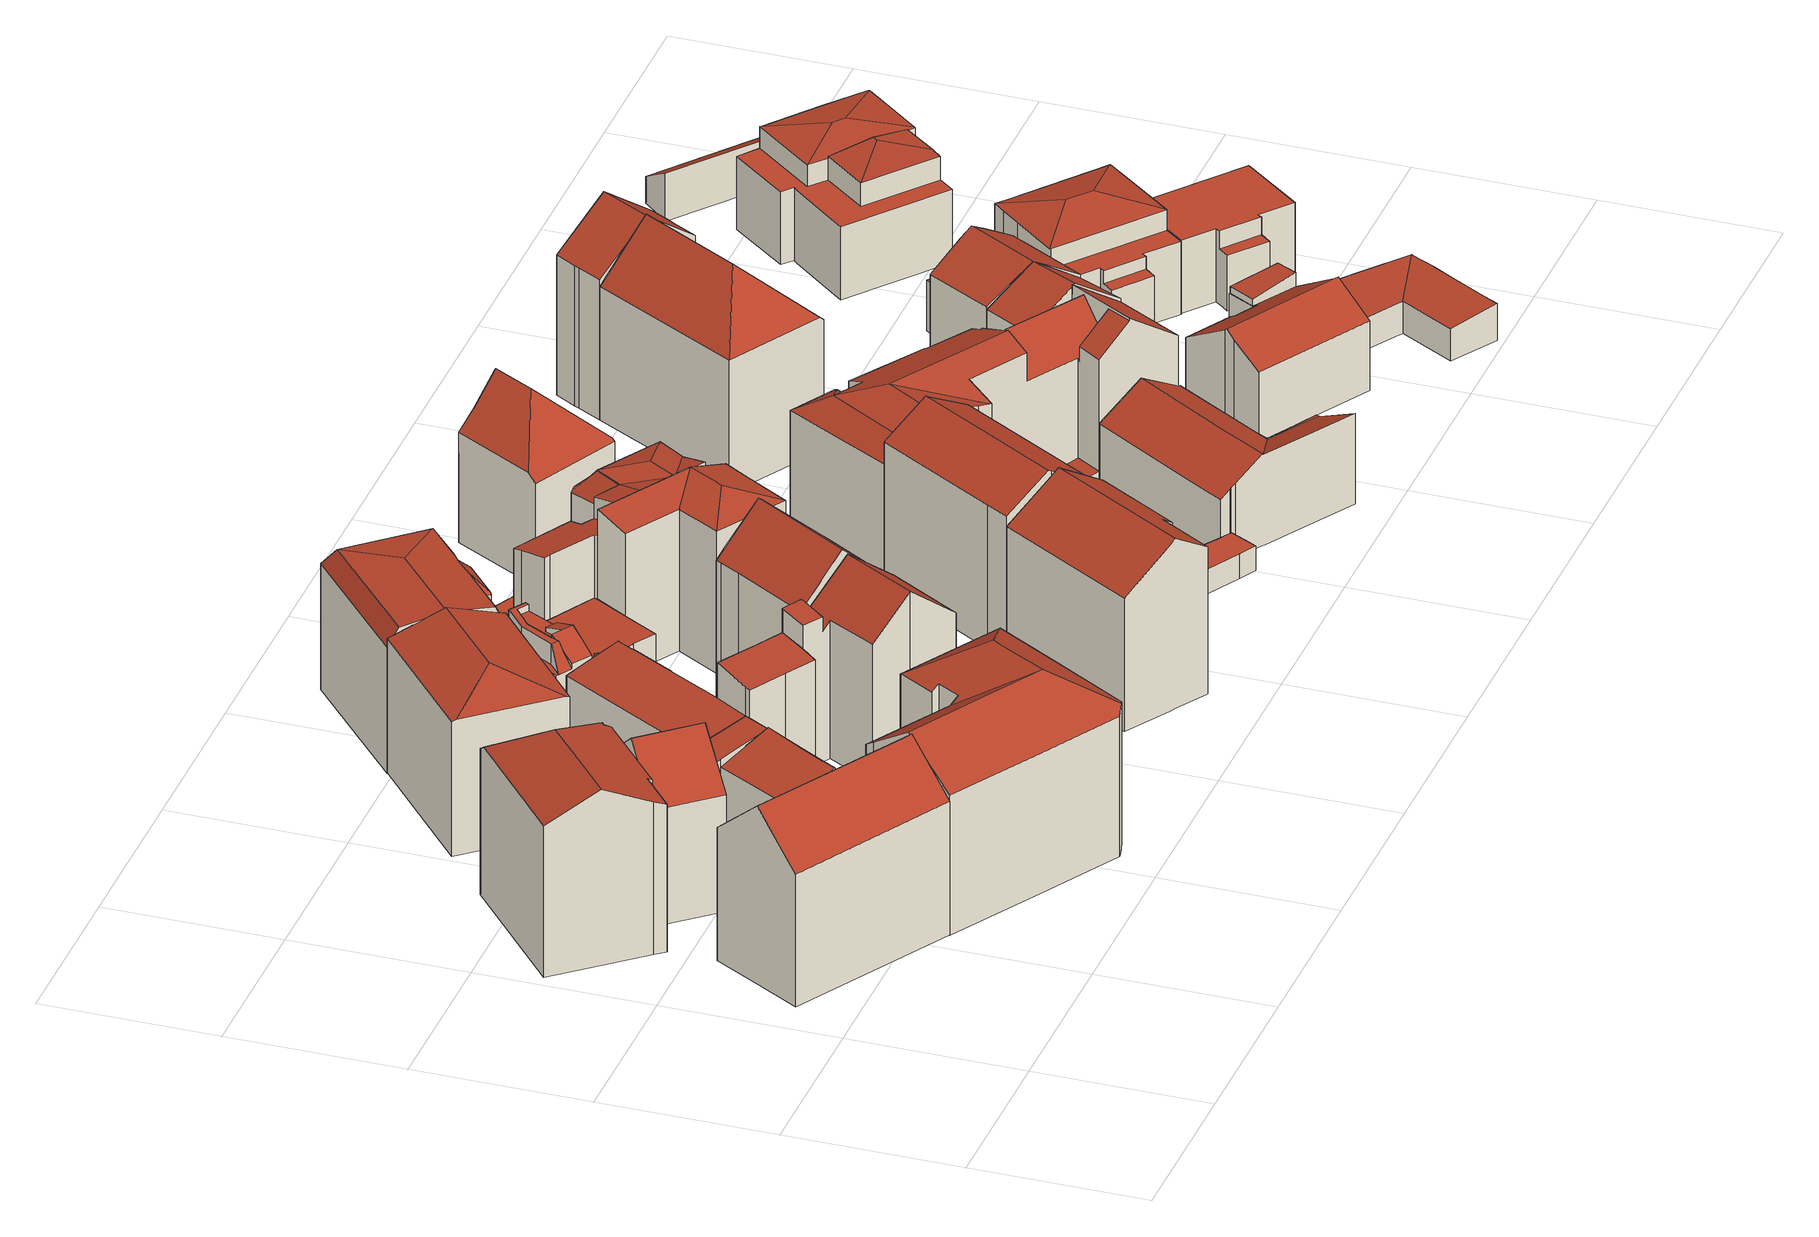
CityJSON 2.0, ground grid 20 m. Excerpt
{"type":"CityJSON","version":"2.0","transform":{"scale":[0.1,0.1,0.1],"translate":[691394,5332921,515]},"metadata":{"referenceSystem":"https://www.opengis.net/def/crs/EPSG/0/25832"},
"CityObjects":{
"building1":{"type":"Building","attributes":{"Gemeindeschluessel":"09162000","HoeheDach":"537.183","HoeheGrund":"516.040","Methode":"1000","NiedrigsteTraufeDesGebaeudes":"531.836","Geometrietyp2DReferenz":"3000","function":"31001_9998","roofType":"3100","measuredHeight":21.14,"storeysAboveGround":4},"geometry":[{"type":"MultiSurface","lod":"2","boundaries":[[[0,1,2,3,4,5]],[[6,7,8,9,10,11,12,13]],[[14,0,5,15]],[[14,8,7,6,13,2,1,0]],[[15,5,4,11,10,9]],[[8,14,15,9]],[[3,2,13,12,11,4]]],"semantics":{"surfaces":[{"type":"RoofSurface"},{"type":"GroundSurface"},{"type":"WallSurface"}],"values":[0,1,0,2,2,2,2]}}]},
"building2":{"type":"Building","attributes":{"Gemeindeschluessel":"09162000","HoeheDach":"536.650","HoeheGrund":"515.610","Methode":"2000","NiedrigsteTraufeDesGebaeudes":"529.464","Geometrietyp2DReferenz":"3000","function":"31001_1000","roofType":"3200","measuredHeight":21.04,"storeysAboveGround":4},"geometry":[{"type":"MultiSurface","lod":"2","boundaries":[[[16,17,18,19]],[[20,21,22]],[[23,24,19,18,25,26]],[[27,28,29,30]],[[31,32,33,34,35,36]],[[37,38,39,40]],[[39,38,36,35,41,42,43]],[[21,20,34,33,44,23,26]],[[45,46,47,48,42,49,22,21,26,25,28,27]],[[32,31,37,40,50,51,52,53,54,55,56,16,19,24,23,44,33]],[[31,36,38,37]],[[42,48,43]],[[50,40,39,43,48,47,51]],[[51,47,46,52]],[[35,34,20,22,41]],[[28,25,18,17,29]],[[52,46,45,53]],[[41,22,49,42]],[[54,53,45,27,30,55]],[[30,29,17,16,56,55]]],"semantics":{"surfaces":[{"type":"WallSurface"},{"type":"RoofSurface"},{"type":"GroundSurface"}],"values":[0,0,0,1,0,0,1,0,1,2,0,0,0,0,1,1,0,0,0,0]}}]},
"building3":{"type":"Building","attributes":{"Gemeindeschluessel":"09162000","HoeheDach":"518.709","HoeheGrund":"515.880","Methode":"1000","NiedrigsteTraufeDesGebaeudes":"517.525","Geometrietyp2DReferenz":"3000","function":"31001_2000","roofType":"2100","measuredHeight":2.83},"geometry":[{"type":"MultiSurface","lod":"2","boundaries":[[[57,58,59,60]],[[61,62,63,64]],[[65,57,60,66,62,61]],[[57,65,61,64,67,58]],[[67,68,59,58]],[[64,63,68,67]],[[62,66,60,59,68,63]]],"semantics":{"surfaces":[{"type":"WallSurface"},{"type":"GroundSurface"},{"type":"RoofSurface"}],"values":[0,0,0,1,0,0,2]}}]},
"building4":{"type":"Building","attributes":{"Gemeindeschluessel":"09162000","HoeheDach":"537.082","HoeheGrund":"515.880","Methode":"2000","NiedrigsteTraufeDesGebaeudes":"532.592","Geometrietyp2DReferenz":"3000","function":"31001_9998","roofType":"3200","measuredHeight":21.2,"storeysAboveGround":4},"geometry":[{"type":"MultiSurface","lod":"2","boundaries":[[[69,70,71,72]],[[73,74,75,76,77,78]],[[75,79,72,71,80,76]],[[81,82,83,84,85,86]],[[83,87,88,89,90,84]],[[87,91,92,88]],[[77,76,80,71,93,94,82]],[[95,96,70,69,97,98]],[[92,91,95,98]],[[79,75,74,73,99,100,101,102,90,89,88,92,98,97,69,72]],[[102,85,84,90]],[[93,71,70,96]],[[103,86,85,102,101,100]],[[82,94,93,96,95,91,87,83]],[[104,78,77,82,81,86,103]],[[99,73,78,104,103,100]]],"semantics":{"surfaces":[{"type":"WallSurface"},{"type":"RoofSurface"},{"type":"GroundSurface"}],"values":[0,0,0,1,0,0,1,0,0,2,0,1,0,1,1,0]}}]},
"building5":{"type":"Building","attributes":{"Gemeindeschluessel":"09162000","HoeheDach":"526.468","HoeheGrund":"515.770","Methode":"1000","NiedrigsteTraufeDesGebaeudes":"524.460","Geometrietyp2DReferenz":"3000","function":"31001_1000","roofType":"2100","measuredHeight":10.7,"storeysAboveGround":2},"geometry":[{"type":"MultiSurface","lod":"2","boundaries":[[[105,106,107,108]],[[109,110,111,112,113,114]],[[115,116,106,105]],[[117,118,119,120]],[[121,116,115,122,112,111]],[[120,119,109,114]],[[119,118,107,106,116,121,111,110,109]],[[108,107,118,117]],[[105,108,117,120,114,113,112,122,115]]],"semantics":{"surfaces":[{"type":"WallSurface"},{"type":"RoofSurface"},{"type":"GroundSurface"}],"values":[0,0,0,0,0,0,1,0,2]}}]},
"building6":{"type":"Building","attributes":{"Gemeindeschluessel":"09162000","HoeheDach":"518.403","HoeheGrund":"515.900","Methode":"1000","NiedrigsteTraufeDesGebaeudes":"518.403","Geometrietyp2DReferenz":"3000","function":"31001_2000","roofType":"1000","measuredHeight":2.5},"geometry":[{"type":"MultiSurface","lod":"2","boundaries":[[[123,124,125,126]],[[126,127,128,123]],[[123,128,129,124]],[[125,130,127,126]],[[127,130,129,128]],[[124,129,130,125]]],"semantics":{"surfaces":[{"type":"GroundSurface"},{"type":"WallSurface"},{"type":"RoofSurface"}],"values":[0,1,1,1,2,1]}}]},
"building7":{"type":"Building","attributes":{"Gemeindeschluessel":"09162000","HoeheDach":"526.294","HoeheGrund":"515.720","Methode":"1000","NiedrigsteTraufeDesGebaeudes":"525.245","Geometrietyp2DReferenz":"3000","function":"31001_1000","roofType":"1000","measuredHeight":10.57},"geometry":[{"type":"MultiSurface","lod":"2","boundaries":[[[131,132,133,134,135,136]],[[137,138,139,140,136,135,134,141,142]],[[137,143,144,138]],[[140,145,131,136]],[[139,138,144,146,145,140]],[[141,147,148,142]],[[134,133,147,141]],[[142,148,143,137]],[[145,146,144,143,148,147,133,132,131]]],"semantics":{"surfaces":[{"type":"WallSurface"},{"type":"GroundSurface"},{"type":"RoofSurface"}],"values":[0,1,0,0,0,0,0,0,2]}}]},
"building8":{"type":"Building","attributes":{"Gemeindeschluessel":"09162000","HoeheDach":"518.402","HoeheGrund":"515.550","Methode":"1000","NiedrigsteTraufeDesGebaeudes":"517.819","Geometrietyp2DReferenz":"3000","function":"31001_2000","roofType":"1000","measuredHeight":2.85},"geometry":[{"type":"MultiSurface","lod":"2","boundaries":[[[149,150,151,152]],[[152,151,153,154]],[[153,151,150,155,129]],[[156,157,149,152,154]],[[157,155,150,149]],[[156,129,155,157]],[[154,153,129,156]]],"semantics":{"surfaces":[{"type":"WallSurface"},{"type":"RoofSurface"},{"type":"GroundSurface"}],"values":[0,0,1,2,0,0,0]}}]},
"building9":{"type":"Building","attributes":{"Gemeindeschluessel":"09162000","HoeheDach":"533.921","HoeheGrund":"515.710","Methode":"2000","NiedrigsteTraufeDesGebaeudes":"531.720","Geometrietyp2DReferenz":"3000","function":"31001_9998","roofType":"3200","measuredHeight":18.21,"storeysAboveGround":4},"geometry":[{"type":"MultiSurface","lod":"2","boundaries":[[[158,159,160,161]],[[162,163,164,165,166]],[[167,168,169,162,166,170,159,158]],[[171,163,162,169]],[[170,165,164,160,159]],[[169,168,167,158,161,172,171]],[[164,163,171,172,161,160]],[[166,165,170]]],"semantics":{"surfaces":[{"type":"WallSurface"},{"type":"RoofSurface"},{"type":"GroundSurface"}],"values":[0,1,0,0,1,2,0,1]}}]},
"building10":{"type":"Building","attributes":{"Gemeindeschluessel":"09162000","HoeheDach":"530.512","HoeheGrund":"515.480","Methode":"1000","NiedrigsteTraufeDesGebaeudes":"529.630","Geometrietyp2DReferenz":"3000","function":"31001_1000","roofType":"1000","measuredHeight":15.03,"storeysAboveGround":4},"geometry":[{"type":"MultiSurface","lod":"2","boundaries":[[[173,174,175,176]],[[177,178,174,173]],[[149,179,180,181]],[[176,175,182,152]],[[183,184,185,186]],[[186,185,178,177]],[[149,181,183,186,177,173,176,152]],[[152,182,179,149]],[[181,180,184,183]],[[182,175,174,178,185,184,180,179]]],"semantics":{"surfaces":[{"type":"WallSurface"},{"type":"GroundSurface"},{"type":"RoofSurface"}],"values":[0,0,0,0,0,0,1,0,0,2]}}]},
"building11":{"type":"Building","attributes":{"Gemeindeschluessel":"09162000","HoeheDach":"526.301","HoeheGrund":"515.570","Methode":"1000","NiedrigsteTraufeDesGebaeudes":"525.112","Geometrietyp2DReferenz":"3000","function":"31001_9998","roofType":"1000","measuredHeight":10.73,"storeysAboveGround":3},"geometry":[{"type":"MultiSurface","lod":"2","boundaries":[[[187,188,189,190]],[[191,192,193,194,195,196]],[[197,148,198,199,196,195,194,200,189,188,201,202,203]],[[192,191,204,205,206,207,208,209,210,187,190,211,193]],[[210,201,188,187]],[[206,148,197,207]],[[204,199,198,205]],[[205,198,148,206]],[[200,194,193,211,190,189]],[[203,202,201,210,209,208]],[[207,197,203,208]],[[191,196,199,204]]],"semantics":{"surfaces":[{"type":"WallSurface"},{"type":"RoofSurface"},{"type":"GroundSurface"}],"values":[0,0,1,2,0,0,0,0,0,0,0,0]}}]},
"building12":{"type":"Building","attributes":{"Gemeindeschluessel":"09162000","HoeheDach":"517.590","HoeheGrund":"515.375","Methode":"2000","NiedrigsteTraufeDesGebaeudes":"517.590","Geometrietyp2DReferenz":"3000","function":"31001_2000","roofType":"1000","measuredHeight":2.21},"geometry":[{"type":"MultiSurface","lod":"2","boundaries":[[[212,213,214,215]],[[215,216,217,212]],[[217,218,213,212]],[[219,214,213,218]],[[218,217,216,219]],[[219,216,215,214]]],"semantics":{"surfaces":[{"type":"WallSurface"},{"type":"GroundSurface"},{"type":"RoofSurface"}],"values":[0,1,0,2,0,0]}}]},
"building13":{"type":"Building","attributes":{"Gemeindeschluessel":"09162000","HoeheDach":"536.300","HoeheGrund":"515.520","Methode":"2000","NiedrigsteTraufeDesGebaeudes":"531.140","Geometrietyp2DReferenz":"3000","function":"31001_1000","roofType":"3100","measuredHeight":20.78,"storeysAboveGround":4},"geometry":[{"type":"MultiSurface","lod":"2","boundaries":[[[220,221,222,223]],[[224,225,226,227,228,229,230,231,232]],[[233,234,226,225,235,222,221]],[[236,223,222,235,237,238,173]],[[237,224,232,239,238]],[[225,224,237,235]],[[240,241,242,220,223,236,173,177,231,230,229,228]],[[243,227,226,234]],[[228,227,243,240]],[[241,240,243,234,233,242]],[[242,233,221,220]],[[177,239,232,231]],[[173,238,239,177]]],"semantics":{"surfaces":[{"type":"WallSurface"},{"type":"RoofSurface"},{"type":"GroundSurface"}],"values":[0,0,1,0,1,0,2,1,0,0,0,0,0]}}]},
"building14":{"type":"Building","attributes":{"Gemeindeschluessel":"09162000","HoeheDach":"519.673","HoeheGrund":"515.089","Methode":"1000","NiedrigsteTraufeDesGebaeudes":"519.673","Geometrietyp2DReferenz":"3000","function":"31001_2000","roofType":"1000","measuredHeight":4.58},"geometry":[{"type":"MultiSurface","lod":"2","boundaries":[[[244,245,246,247,248]],[[249,246,245,250]],[[250,251,252,253,249]],[[244,251,250,245]],[[253,247,246,249]],[[252,248,247,253]],[[251,244,248,252]]],"semantics":{"surfaces":[{"type":"RoofSurface"},{"type":"WallSurface"},{"type":"GroundSurface"}],"values":[0,1,2,1,1,1,1]}}]},
"building15":{"type":"Building","attributes":{"Gemeindeschluessel":"09162000","HoeheDach":"533.380","HoeheGrund":"515.618","Methode":"2000","NiedrigsteTraufeDesGebaeudes":"530.306","Geometrietyp2DReferenz":"3000","function":"31001_1000","roofType":"3200","measuredHeight":17.76,"storeysAboveGround":4},"geometry":[{"type":"MultiSurface","lod":"2","boundaries":[[[254,255,256,257]],[[258,259,256,260]],[[261,262,263,264,265,266,267,268]],[[269,270,271,272]],[[273,274,275,276,277,278]],[[268,267,259,258]],[[279,262,280,281]],[[282,273,278,283,284]],[[269,282,284,285,270]],[[277,276,265,286]],[[287,280,262,261]],[[288,287,261,268,258,260,289]],[[276,275,290,266,265]],[[286,265,264]],[[263,262,279]],[[281,271,270,285,263,279]],[[289,260,256,255]],[[266,259,267]],[[287,288,272,271,281,280]],[[254,257,291,292]],[[283,278,277,286,264]],[[285,284,283,264,263]],[[273,282,269,272,288,289,255,254,292,274]],[[266,290,291,257,256,259]],[[274,292,291,290,275]]],"semantics":{"surfaces":[{"type":"WallSurface"},{"type":"RoofSurface"},{"type":"GroundSurface"}],"values":[0,1,1,0,0,1,0,0,0,0,1,0,1,0,0,1,0,1,0,0,1,1,2,1,0]}}]},
"building16":{"type":"Building","attributes":{"Gemeindeschluessel":"09162000","HoeheDach":"525.111","HoeheGrund":"515.089","Methode":"2000","NiedrigsteTraufeDesGebaeudes":"518.295","Geometrietyp2DReferenz":"3000","function":"31001_1000","roofType":"1000","measuredHeight":10.02,"storeysAboveGround":3},"geometry":[{"type":"MultiSurface","lod":"2","boundaries":[[[293,294,295,296,297]],[[297,296,298,299]],[[300,301,294,293]],[[302,303,304,305,306]],[[299,298,307,308]],[[309,310,311,312]],[[313,314,315,316]],[[252,317,318,319]],[[320,321,322,323]],[[324,325,310,309]],[[326,327,328,329]],[[330,331,332,333]],[[319,318,323,334]],[[303,335,304]],[[253,336,335,303,302,321,320,317,252]],[[337,324,309,312,338,295,294,301,339,322,321,302]],[[305,340,315,314,341,342,311,310,325,343,306]],[[344,345,313,316,346,347,348]],[[304,335,336,326,329,349,340]],[[316,315,349,329,346]],[[337,302,306,343]],[[350,339,301,300]],[[345,341,314,313]],[[334,323,322,339,350]],[[296,295,338,351]],[[304,340,305]],[[333,332,351,338,312,311,342,344,348,327,326,336,253]],[[347,328,327,348]],[[320,323,318,317]],[[308,307,331,330]],[[332,331,307,298,296,351]],[[253,252,319,334,350,300,293,297,299,308,330,333]],[[346,329,328,347]],[[340,349,315]],[[344,342,341,345]],[[337,343,325,324]]],"semantics":{"surfaces":[{"type":"WallSurface"},{"type":"RoofSurface"},{"type":"GroundSurface"}],"values":[0,0,0,1,0,0,0,0,0,0,1,0,0,0,0,1,1,1,1,0,0,0,0,0,0,0,0,0,1,0,1,2,0,0,0,0]}}]},
"building17":{"type":"Building","attributes":{"Gemeindeschluessel":"09162000","HoeheDach":"523.247","HoeheGrund":"515.027","Methode":"2000","NiedrigsteTraufeDesGebaeudes":"521.511","Geometrietyp2DReferenz":"3000","function":"31001_9998","roofType":"1000","measuredHeight":8.22,"storeysAboveGround":2},"geometry":[{"type":"MultiSurface","lod":"2","boundaries":[[[352,353,354,355]],[[356,357,358,359]],[[360,361,353,352]],[[359,358,362,363,364,365]],[[366,367,368,369,370,360,352,355,356,359,365,371]],[[355,354,357,356]],[[364,363,372,373,374,375]],[[363,362,372]],[[370,376,361,360]],[[367,377,378,368]],[[379,373,372]],[[371,375,374,366]],[[366,374,373,379,377,367]],[[369,380,376,370]],[[368,378,380,369]],[[365,364,375,371]],[[372,362,358,357,354,353,361,376,380,378,377,379]]],"semantics":{"surfaces":[{"type":"WallSurface"},{"type":"GroundSurface"},{"type":"RoofSurface"}],"values":[0,0,0,0,1,0,2,0,0,0,0,0,0,0,0,0,2]}}]},
"building18":{"type":"Building","attributes":{"Gemeindeschluessel":"09162000","HoeheDach":"537.068","HoeheGrund":"515.440","Methode":"2000","NiedrigsteTraufeDesGebaeudes":"530.739","Geometrietyp2DReferenz":"3000","function":"31001_9998","roofType":"3100","measuredHeight":21.63,"storeysAboveGround":4},"geometry":[{"type":"MultiSurface","lod":"2","boundaries":[[[381,382,383,384]],[[385,386,387,388,389,390,391,392]],[[393,394,395,396]],[[397,398,399,400]],[[401,392,391,402]],[[388,387,394,393]],[[384,383,401,402]],[[396,397,400,403,381,384,402,391,390,389,388,393]],[[399,398,395,394,387,386,404]],[[404,386,385,392,401,383,382]],[[403,400,399,404,382,381]],[[396,395,398,397]]],"semantics":{"surfaces":[{"type":"WallSurface"},{"type":"GroundSurface"},{"type":"RoofSurface"}],"values":[0,0,0,0,0,0,0,1,2,2,0,0]}}]},
"building19":{"type":"Building","attributes":{"Gemeindeschluessel":"09162000","HoeheDach":"535.924","HoeheGrund":"515.640","Methode":"2000","NiedrigsteTraufeDesGebaeudes":"531.540","Geometrietyp2DReferenz":"3000","function":"31001_1000","roofType":"3100","measuredHeight":20.28,"storeysAboveGround":5},"geometry":[{"type":"MultiSurface","lod":"2","boundaries":[[[405,406,407,408]],[[409,410,411,412]],[[413,414,415,416,417,418,419]],[[419,418,417,420,421,422]],[[415,410,409,423,424,416]],[[412,425,426,405,408,427,428,422,421,420,424,423,409]],[[428,427,408,407,414,413,419,422]],[[420,417,416,424]],[[426,429,406,405]],[[407,406,429,430,411,410,415,414]],[[412,411,430,425]],[[425,430,429,426]]],"semantics":{"surfaces":[{"type":"WallSurface"},{"type":"RoofSurface"},{"type":"GroundSurface"}],"values":[0,0,1,0,0,2,0,0,0,1,0,0]}}]},
"building20":{"type":"Building","attributes":{"Gemeindeschluessel":"09162000","HoeheDach":"533.944","HoeheGrund":"515.530","Methode":"1000","NiedrigsteTraufeDesGebaeudes":"532.381","Geometrietyp2DReferenz":"3000","function":"31001_1000","roofType":"3200","measuredHeight":18.41,"storeysAboveGround":4},"geometry":[{"type":"MultiSurface","lod":"2","boundaries":[[[431,432,433,434,435,434,436,437,438,439,440,441]],[[442,443,441,440,439,444]],[[436,445,446,437]],[[432,447,448,433]],[[432,431,441,443,449,447]],[[450,444,439,438,437,446]],[[447,451,448]],[[448,452,453,435,434,433]],[[434,435,453,452,445,436]],[[447,449,443,442,454,451]],[[451,454,442,452,448]],[[452,453,452,442,444,450,446,445]]],"semantics":{"surfaces":[{"type":"GroundSurface"},{"type":"WallSurface"},{"type":"RoofSurface"}],"values":[0,1,1,1,1,1,2,1,1,2,2,2]}}]},
"building21":{"type":"Building","attributes":{"Gemeindeschluessel":"09162000","HoeheDach":"517.664","HoeheGrund":"515.290","Methode":"1000","NiedrigsteTraufeDesGebaeudes":"517.664","Geometrietyp2DReferenz":"3000","function":"31001_2000","roofType":"1000","measuredHeight":2.37},"geometry":[{"type":"MultiSurface","lod":"2","boundaries":[[[455,456,457,458,459,460,461]],[[462,463,457,456]],[[462,464,465,466,467,468,463]],[[461,460,459,467,466,465]],[[458,457,463,468,467,459]],[[464,462,456,455,461,465]]],"semantics":{"surfaces":[{"type":"RoofSurface"},{"type":"WallSurface"},{"type":"GroundSurface"}],"values":[0,1,2,1,1,1]}}]},
"building22":{"type":"Building","attributes":{"Gemeindeschluessel":"09162000","HoeheDach":"533.670","HoeheGrund":"515.278","Methode":"1000","NiedrigsteTraufeDesGebaeudes":"529.616","Geometrietyp2DReferenz":"3000","function":"31001_1000","roofType":"9999","measuredHeight":18.39,"storeysAboveGround":4},"geometry":[{"type":"MultiSurface","lod":"2","boundaries":[[[469,470,471,472,473,474,475,476,477,478]],[[479,480,481,482,483]],[[475,484,485,486,476]],[[487,488,489,490]],[[491,492,478,477,493,489,488,494,495,496]],[[497,485,484,498]],[[499,495,494,500]],[[501,481,480]],[[470,469,502,503,504,499,500,487,490,505,506,507,508]],[[509,480,479]],[[474,484,475]],[[498,509,479,510,511,497]],[[502,492,491,503]],[[512,513,514]],[[473,472,512,481,501]],[[507,515,516,508]],[[500,494,488,487]],[[516,515,482,481,512,514]],[[473,501,480,484,474]],[[503,491,496,504]],[[469,478,492,502]],[[470,508,516,514,513,471]],[[504,496,495,499]],[[506,505,485,497,511]],[[477,476,486,493]],[[471,513,512,472]],[[507,506,511,510,483,482,515]],[[483,510,479]],[[498,484,480,509]],[[505,490,489,493,486,485]]],"semantics":{"surfaces":[{"type":"WallSurface"},{"type":"RoofSurface"},{"type":"GroundSurface"}],"values":[0,1,1,0,1,0,0,1,2,0,1,1,0,0,1,0,0,1,1,0,0,0,0,0,0,1,0,0,0,0]}}]},
"building23":{"type":"Building","attributes":{"Gemeindeschluessel":"09162000","HoeheDach":"535.996","HoeheGrund":"515.630","Methode":"2000","NiedrigsteTraufeDesGebaeudes":"531.048","Geometrietyp2DReferenz":"3000","function":"31001_1000","roofType":"3100","measuredHeight":20.37,"storeysAboveGround":5},"geometry":[{"type":"MultiSurface","lod":"2","boundaries":[[[420,517,518,519,520]],[[521,409,522,523]],[[519,524,525,526,520]],[[518,517,409,521,527,528]],[[529,530,523,522]],[[531,526,525,532]],[[409,517,420,531,532,533,529,522]],[[529,533,534,535,536,530]],[[536,535,528,527]],[[420,520,526,531]],[[536,527,521,523,530]],[[528,535,534,524,519,518]],[[533,532,525,524,534]]],"semantics":{"surfaces":[{"type":"WallSurface"},{"type":"RoofSurface"},{"type":"GroundSurface"}],"values":[0,0,1,0,0,0,2,0,0,0,1,1,0]}}]},
"building24":{"type":"Building","attributes":{"Gemeindeschluessel":"09162000","HoeheDach":"518.790","HoeheGrund":"515.890","Methode":"2000","NiedrigsteTraufeDesGebaeudes":"518.790","Geometrietyp2DReferenz":"3000","function":"31001_2000","roofType":"1000","measuredHeight":2.9},"geometry":[{"type":"MultiSurface","lod":"2","boundaries":[[[537,538,539,540]],[[540,539,541,542]],[[543,544,545,546]],[[547,548,549,545,544,541,539,538]],[[550,548,547,551]],[[537,540,542,543,546,552,550,551]],[[546,545,549,552]],[[542,541,544,543]],[[552,549,548,550]],[[551,547,538,537]]],"semantics":{"surfaces":[{"type":"WallSurface"},{"type":"RoofSurface"},{"type":"GroundSurface"}],"values":[0,0,0,1,0,2,0,0,0,0]}}]},
"building25":{"type":"Building","attributes":{"Gemeindeschluessel":"09162000","HoeheDach":"533.580","HoeheGrund":"515.291","Methode":"2000","NiedrigsteTraufeDesGebaeudes":"527.517","Geometrietyp2DReferenz":"3000","function":"31001_1000","roofType":"3200","measuredHeight":18.29,"storeysAboveGround":4},"geometry":[{"type":"MultiSurface","lod":"2","boundaries":[[[553,554,555,556]],[[557,558,559,560]],[[561,562,563,564]],[[565,564,563,566,567]],[[561,556,555,568,569,562]],[[568,555,554,570]],[[569,568,570,571]],[[553,560,559,570,554]],[[561,564,565,557,560,553,556]],[[571,570,559,558,567,566]],[[565,567,558,557]],[[562,569,571,566,563]]],"semantics":{"surfaces":[{"type":"WallSurface"},{"type":"RoofSurface"},{"type":"GroundSurface"}],"values":[0,0,0,0,0,1,1,0,2,1,0,1]}}]},
"building26":{"type":"Building","attributes":{"Gemeindeschluessel":"09162000","HoeheDach":"526.470","HoeheGrund":"515.650","Methode":"1000","NiedrigsteTraufeDesGebaeudes":"523.273","Geometrietyp2DReferenz":"3000","function":"31001_1000","roofType":"3100","measuredHeight":10.82,"storeysAboveGround":3},"geometry":[{"type":"MultiSurface","lod":"2","boundaries":[[[572,573,574,575,576,577,578]],[[579,580,581,582]],[[583,584,585,586]],[[587,588,589,590,591,592]],[[593,594,595,596,597,598]],[[599,600,601,602,574,573,572,578,603,580,579]],[[576,604,598,597,577]],[[605,575,574,602]],[[578,577,597,596,588,587,606,603]],[[589,588,596,595]],[[594,593,607,608,605,602,601,600,599,579,582,583,586,609,591,590,589,595]],[[584,581,580,603,606,587,592,610,585]],[[585,610,592,591,609,586]],[[605,608,607,604,576,575]],[[582,581,584,583]],[[593,598,604,607]]],"semantics":{"surfaces":[{"type":"RoofSurface"},{"type":"WallSurface"},{"type":"GroundSurface"}],"values":[0,1,1,1,1,1,0,1,0,1,2,0,1,1,1,1]}}]},
"building27":{"type":"Building","attributes":{"Gemeindeschluessel":"09162000","HoeheDach":"518.362","HoeheGrund":"515.937","Methode":"2000","NiedrigsteTraufeDesGebaeudes":"516.962","Geometrietyp2DReferenz":"3000","function":"31001_2000","roofType":"2100","measuredHeight":2.42},"geometry":[{"type":"MultiSurface","lod":"2","boundaries":[[[611,612,613,614]],[[615,614,613,616]],[[617,618,619,616,613,612]],[[619,620,615,616]],[[614,615,620,621,622,611]],[[611,622,617,612]],[[621,620,619,618]],[[617,622,621,618]]],"semantics":{"surfaces":[{"type":"RoofSurface"},{"type":"WallSurface"},{"type":"GroundSurface"}],"values":[0,1,1,0,1,1,1,2]}}]},
"building28":{"type":"Building","attributes":{"Gemeindeschluessel":"09162000","HoeheDach":"534.186","HoeheGrund":"515.450","Methode":"2000","NiedrigsteTraufeDesGebaeudes":"529.190","Geometrietyp2DReferenz":"3000","function":"31001_9998","roofType":"3100","measuredHeight":18.74,"storeysAboveGround":4},"geometry":[{"type":"MultiSurface","lod":"2","boundaries":[[[623,624,625,626,627]],[[628,629,630,631,632,633]],[[626,625,634,635,636]],[[637,638,639,640,641,642]],[[643,644,645]],[[646,647,635,634]],[[648,649,650,651]],[[626,636,652,653,627]],[[635,647,654,655,656,657]],[[658,659,660,661,662,644,643]],[[663,664,665,653,652]],[[631,630,666,667]],[[668,669,670,671,672,673]],[[674,671,670,675,636]],[[624,676,646,634,625]],[[663,652,636,675]],[[632,677,678,633]],[[641,640,645]],[[635,657,643,645,640,639,650,649,673,672,679,636]],[[669,664,663,675,670]],[[676,680,654,647,646]],[[681,628,633,678,660,659]],[[682,655,654,680]],[[662,683,684,642,641,645,644]],[[628,681,682,680,676,624,623,665,664,669,668,648,651,638,637,685,686,629]],[[660,678,677,661]],[[653,665,623,627]],[[655,682,681,659,658,656]],[[636,679,674]],[[651,650,639,638]],[[686,685,684,683,667,666]],[[631,667,683,662,661,677,632]],[[668,673,649,648]],[[674,679,672,671]],[[658,643,657,656]],[[637,642,684,685]],[[686,666,630,629]]],"semantics":{"surfaces":[{"type":"WallSurface"},{"type":"RoofSurface"},{"type":"GroundSurface"}],"values":[0,0,1,0,0,1,0,1,1,1,0,1,0,1,0,1,1,0,1,0,0,0,0,1,2,0,0,0,0,0,0,0,0,0,0,0,0]}}]},
"building29":{"type":"Building","attributes":{"Gemeindeschluessel":"09162000","HoeheDach":"537.470","HoeheGrund":"515.523","Methode":"2000","NiedrigsteTraufeDesGebaeudes":"530.870","Geometrietyp2DReferenz":"3000","function":"31001_1000","roofType":"3200","measuredHeight":21.95,"storeysAboveGround":5},"geometry":[{"type":"MultiSurface","lod":"2","boundaries":[[[687,688,689,690]],[[691,692,693,694]],[[695,696,697,698,699,700]],[[700,699,701,702]],[[703,704,705,706]],[[706,705,697,696]],[[707,692,691,702,701]],[[708,687,690,703,706,696,695,700,702,691,694]],[[709,707,701,699]],[[708,710,688,687]],[[693,710,708,694]],[[693,692,707,709,698,697,705,704,689,688,710]],[[698,709,699]],[[690,689,704,703]]],"semantics":{"surfaces":[{"type":"WallSurface"},{"type":"GroundSurface"},{"type":"RoofSurface"}],"values":[0,0,0,0,0,0,0,1,2,0,0,2,2,0]}}]},
"building30":{"type":"Building","attributes":{"Gemeindeschluessel":"09162000","HoeheDach":"534.183","HoeheGrund":"515.570","Methode":"1000","NiedrigsteTraufeDesGebaeudes":"530.300","Geometrietyp2DReferenz":"3000","function":"31001_9998","roofType":"3100","measuredHeight":18.61,"storeysAboveGround":5},"geometry":[{"type":"MultiSurface","lod":"2","boundaries":[[[711,712,713,714,715]],[[714,713,716,717,718,719]],[[720,712,711,721]],[[722,723,724,725,726,727]],[[721,728,723,722,727,718,717,716,720]],[[727,726,719,718]],[[716,713,712,720]],[[725,724,715,714,719,726]],[[728,721,711,715,724,723]]],"semantics":{"surfaces":[{"type":"RoofSurface"},{"type":"WallSurface"},{"type":"GroundSurface"}],"values":[0,1,1,1,2,1,1,0,1]}}]},
"building31":{"type":"Building","attributes":{"Gemeindeschluessel":"09162000","HoeheDach":"534.236","HoeheGrund":"515.620","Methode":"1000","NiedrigsteTraufeDesGebaeudes":"530.674","Geometrietyp2DReferenz":"3000","function":"31001_1000","roofType":"3100","measuredHeight":18.62,"storeysAboveGround":5},"geometry":[{"type":"MultiSurface","lod":"2","boundaries":[[[714,729,730,731,732,733]],[[718,733,732,734]],[[735,736,737,738]],[[720,739,740,716]],[[731,730,736,735,741,742,734,732]],[[743,744,738,737,745,746]],[[740,739,746,745,737,736,730,729,714]],[[743,746,739,720]],[[717,716,740,714,733,718]],[[744,743,720,716,717,718,734,742,741,735,738]]],"semantics":{"surfaces":[{"type":"RoofSurface"},{"type":"WallSurface"},{"type":"GroundSurface"}],"values":[0,1,1,1,1,1,0,1,1,2]}}]},
"building32":{"type":"Building","attributes":{"Gemeindeschluessel":"09162000","HoeheDach":"537.137","HoeheGrund":"515.520","Methode":"1000","NiedrigsteTraufeDesGebaeudes":"532.206","Geometrietyp2DReferenz":"3000","function":"31001_1000","roofType":"3100","measuredHeight":21.62},"geometry":[{"type":"MultiSurface","lod":"2","boundaries":[[[747,748,749,750]],[[751,752,753,691]],[[702,754,748,747]],[[750,749,755,756]],[[757,758,752,751]],[[759,691,753,760,754,702]],[[757,751,691,759,702,747,750,756,761,762]],[[753,752,758,763,764,760]],[[760,764,755,749,748,754]],[[764,763,762,761,756,755]],[[762,763,758,757]]],"semantics":{"surfaces":[{"type":"WallSurface"},{"type":"GroundSurface"},{"type":"RoofSurface"}],"values":[0,0,0,0,0,0,1,2,2,0,0]}}]},
"building33":{"type":"Building","attributes":{"Gemeindeschluessel":"09162000","HoeheDach":"526.770","HoeheGrund":"515.528","Methode":"2000","NiedrigsteTraufeDesGebaeudes":"522.730","Geometrietyp2DReferenz":"3000","function":"31001_1000","roofType":"3100","measuredHeight":11.24,"storeysAboveGround":2},"geometry":[{"type":"MultiSurface","lod":"2","boundaries":[[[765,766,767,768]],[[769,770,771,772,773]],[[774,775,776,777]],[[778,779,780,781,774,772,771,782,783,767,766,784]],[[785,786,776,775]],[[774,777,773,772]],[[787,782,771,770]],[[788,789,790,791]],[[792,778,784,790,789]],[[793,769,773,777,776,786]],[[781,785,775,774]],[[794,795,796,788,791,765,768,797,787,770,769,793]],[[794,780,779,795]],[[796,792,789,788]],[[768,767,783,797]],[[794,793,786,785,781,780]],[[765,791,790,784,766]],[[796,795,779,778,792]],[[797,783,782,787]]],"semantics":{"surfaces":[{"type":"WallSurface"},{"type":"RoofSurface"},{"type":"GroundSurface"}],"values":[0,0,0,1,1,1,0,0,1,0,0,2,0,0,0,0,0,0,0]}}]},
"building34":{"type":"Building","attributes":{"Gemeindeschluessel":"09162000","HoeheDach":"524.457","HoeheGrund":"515.680","Methode":"2000","NiedrigsteTraufeDesGebaeudes":"521.734","Geometrietyp2DReferenz":"3000","function":"31001_1000","roofType":"1000","measuredHeight":8.78,"storeysAboveGround":3},"geometry":[{"type":"MultiSurface","lod":"2","boundaries":[[[798,799,800,801,802,803,804,805,806]],[[807,808,809,810,811,806,805,804,803,812]],[[812,813,814,807]],[[811,815,798,806]],[[810,816,815,811]],[[800,799,817,818]],[[809,819,816,810]],[[809,808,807,814,818,817,819]],[[818,814,813,802,801,800]],[[803,802,813,812]],[[815,816,819,817,799,798]]],"semantics":{"surfaces":[{"type":"WallSurface"},{"type":"GroundSurface"},{"type":"RoofSurface"}],"values":[0,1,0,0,0,0,0,0,2,0,2]}}]},
"building35":{"type":"Building","attributes":{"Gemeindeschluessel":"09162000","HoeheDach":"520.021","HoeheGrund":"515.620","Methode":"1000","NiedrigsteTraufeDesGebaeudes":"519.320","Geometrietyp2DReferenz":"3000","function":"31001_9998","roofType":"9999","measuredHeight":4.4},"geometry":[{"type":"MultiSurface","lod":"2","boundaries":[[[820,821,822,823]],[[820,824,825,826,827,828,829,821]],[[821,829,828,827,830,831,832,822]],[[833,834,835,831,836,837,838,839]],[[838,840,841,842,843,839]],[[826,844,845,846,830,827]],[[844,826,825,824,820,823,847,835,834,833,839,843,842,848,845]],[[837,836,831,830,846,849,841,840,838]],[[822,832,831,835,847,823]],[[849,846,845,848,842,841]]],"semantics":{"surfaces":[{"type":"WallSurface"},{"type":"RoofSurface"},{"type":"GroundSurface"}],"values":[0,0,1,0,0,0,2,1,0,0]}}]},
"building36":{"type":"Building","attributes":{"Gemeindeschluessel":"09162000","HoeheDach":"528.180","HoeheGrund":"515.700","Methode":"2000","NiedrigsteTraufeDesGebaeudes":"522.950","Geometrietyp2DReferenz":"3000","function":"31001_1000","roofType":"3200","measuredHeight":12.48,"storeysAboveGround":4},"geometry":[{"type":"MultiSurface","lod":"2","boundaries":[[[850,851,852,853,854,855,856,857]],[[858,859,860,861]],[[857,856,862,863,864,807,865,866,809]],[[867,868,869,870,871,853,852]],[[867,852,851,872]],[[873,874,875,876]],[[807,864,877,812]],[[868,867,872,878]],[[855,854,879,880,881,876,875,882,883]],[[812,877,859,858]],[[861,860,884,885]],[[886,850,857,809]],[[855,883,862,856]],[[879,854,853,871]],[[882,875,874,884,887]],[[888,887,884,860,859]],[[883,882,887,888,863,862]],[[885,884,874,873]],[[888,859,877,864,863]],[[873,876,881,880,879,871,870,869,889,890,886,809,866,865,807,812,858,861,885]],[[878,872,851,850,886,890,889]],[[869,868,878,889]]],"semantics":{"surfaces":[{"type":"RoofSurface"},{"type":"WallSurface"},{"type":"GroundSurface"}],"values":[0,1,1,1,1,1,1,0,1,1,1,1,1,1,0,0,0,1,0,2,1,1]}}]},
"building37":{"type":"Building","attributes":{"Gemeindeschluessel":"09162000","HoeheDach":"518.177","HoeheGrund":"515.720","Methode":"1000","NiedrigsteTraufeDesGebaeudes":"518.177","Geometrietyp2DReferenz":"3000","function":"31001_2000","roofType":"1000","measuredHeight":2.46},"geometry":[{"type":"MultiSurface","lod":"2","boundaries":[[[891,892,893,894,895,896,897,898]],[[899,900,901,893,892,891]],[[899,891,898,902]],[[900,899,902,903,904,905,906,901]],[[906,894,893,901]],[[895,894,906,905,904,896]],[[898,897,896,904,903,902]]],"semantics":{"surfaces":[{"type":"RoofSurface"},{"type":"WallSurface"},{"type":"GroundSurface"}],"values":[0,1,1,2,1,1,1]}}]},
"building38":{"type":"Building","attributes":{"Gemeindeschluessel":"09162000","HoeheDach":"518.018","HoeheGrund":"515.770","Methode":"1000","NiedrigsteTraufeDesGebaeudes":"518.018","Geometrietyp2DReferenz":"3000","function":"31001_2000","roofType":"1000","measuredHeight":2.25},"geometry":[{"type":"MultiSurface","lod":"2","boundaries":[[[907,908,909,910]],[[911,912,913,914]],[[914,913,908,907]],[[907,910,911,914]],[[910,909,912,911]],[[913,912,909,908]]],"semantics":{"surfaces":[{"type":"WallSurface"},{"type":"GroundSurface"},{"type":"RoofSurface"}],"values":[0,0,0,1,0,2]}}]},
"building39":{"type":"Building","attributes":{"Gemeindeschluessel":"09162000","HoeheDach":"524.480","HoeheGrund":"515.790","Methode":"2000","NiedrigsteTraufeDesGebaeudes":"521.510","Geometrietyp2DReferenz":"3000","function":"31001_1000","roofType":"1000","measuredHeight":8.69,"storeysAboveGround":3},"geometry":[{"type":"MultiSurface","lod":"2","boundaries":[[[915,916,917,918,919,920,921]],[[922,923,924,925,926,927,928]],[[924,923,929,930]],[[931,932,933,934]],[[935,936,918,917]],[[919,918,936,937,938,939]],[[932,940,928,927,921,920,941,933]],[[942,938,937,943]],[[929,944,940,932,931,945,930]],[[933,941,939,938,942,946,934]],[[922,928,940,944]],[[915,921,927,926]],[[943,937,936,935]],[[917,916,915,926,925,924,930,945,931,934,946,942,943,935]],[[939,941,920,919]],[[923,922,944,929]]],"semantics":{"surfaces":[{"type":"WallSurface"},{"type":"RoofSurface"},{"type":"GroundSurface"}],"values":[0,0,0,0,0,1,1,0,0,0,0,0,0,2,0,1]}}]},
"building40":{"type":"Building","attributes":{"Gemeindeschluessel":"09162000","HoeheDach":"527.810","HoeheGrund":"515.740","Methode":"2000","NiedrigsteTraufeDesGebaeudes":"524.440","Geometrietyp2DReferenz":"3000","function":"31001_1000","roofType":"3200","measuredHeight":12.07,"storeysAboveGround":4},"geometry":[{"type":"MultiSurface","lod":"2","boundaries":[[[947,948,949,950]],[[951,952,953,954]],[[955,956,957,958]],[[959,958,957,960]],[[961,962,963,953,952,964,965,955,958]],[[950,949,966,967]],[[968,969,970,971,959,960,972,973,974,975,976,977]],[[978,974,973,979]],[[964,980,965]],[[981,982,951,954,983,984,985,986,987,988,989,978,979,990,991,992,993,994]],[[951,982,981,994,995,980,964,952]],[[979,973,972,990]],[[969,968,986,985,984,983,954,953,963,948,947,996]],[[977,976,975,974,978,989,988,987]],[[949,948,963,962,961,966]],[[996,947,950,967]],[[970,967,966,961,971]],[[993,997,995,994]],[[986,968,977,987]],[[960,957,956,997,993,992,991,990,972]],[[969,996,967,970]],[[955,965,980,995,997,956]],[[971,961,958,959]]],"semantics":{"surfaces":[{"type":"RoofSurface"},{"type":"WallSurface"},{"type":"GroundSurface"}],"values":[0,1,0,1,0,0,0,1,0,2,1,1,1,1,1,0,1,1,1,1,1,0,1]}}]},
"building41":{"type":"Building","attributes":{"Gemeindeschluessel":"09162000","HoeheDach":"521.394","HoeheGrund":"515.700","Methode":"1000","NiedrigsteTraufeDesGebaeudes":"518.872","Geometrietyp2DReferenz":"3000","function":"31001_2000","roofType":"2100","measuredHeight":5.69},"geometry":[{"type":"MultiSurface","lod":"2","boundaries":[[[998,999,1000,1001,1002,1003]],[[1004,1005,1006,1000,999,998]],[[1001,1000,1006,1007]],[[1008,1009,1005,1004,998,1003]],[[1007,1006,1005,1009]],[[1009,1008,1003,1002,1001,1007]]],"semantics":{"surfaces":[{"type":"WallSurface"},{"type":"RoofSurface"},{"type":"GroundSurface"}],"values":[0,1,0,0,0,2]}}]}
},
"vertices":[
[242,208,222],[268,252,177],[273,260,169],[272,260,169],[88,365,169],[58,312,222],[268,252,10],[242,208,10],[212,157,10],[28,260,10],[58,312,10],[88,365,10],[272,260,10],[273,260,10],[212,157,169],[28,260,168],
[139,637,6],[139,637,180],[225,538,180],[225,538,6],[224,525,151],[224,525,179],[198,503,179],[218,531,6],[221,534,6],[221,534,184],[218,531,184],[47,476,216],[143,558,216],[132,631,187],[6,524,187],[188,389,6],[236,428,6],[277,463,6],[277,463,152],[236,428,196],[188,389,145],[144,441,6],[144,441,145],[147,444,148],[147,444,6],[183,490,196],[168,477,179],[139,452,148],[224,525,6],[85,432,188],[94,421,182],[135,456,182],[139,452,179],[183,490,179],[139,452,6],[135,456,6],[94,421,6],[85,432,6],[47,476,6],[6,524,6],[132,631,6],
[299,282,9],[320,317,9],[320,317,37],[299,282,25],[289,288,9],[289,288,25],[249,314,26],[249,314,9],[292,286,9],[292,286,25],[268,346,9],[268,346,37],
[421,281,9],[421,281,176],[539,214,176],[539,214,9],[414,43,9],[428,46,9],[442,50,9],[442,50,176],[428,46,183],[414,43,176],[499,146,9],[499,146,176],[346,157,221],[406,123,221],[379,213,176],[279,270,176],[273,260,184],[245,213,221],[389,208,183],[389,208,9],[379,213,9],[279,270,9],[404,234,183],[404,234,9],[445,189,221],[439,180,221],[396,239,177],[420,280,177],[420,280,9],[396,239,9],[312,100,9],[212,157,9],[245,213,9],[273,260,9],[212,157,176],[312,100,176],
[345,360,8],[345,360,115],[329,333,115],[329,333,8],[265,348,95],[291,394,95],[316,439,95],[316,439,8],[291,394,8],[265,348,8],[374,407,8],[374,407,115],[320,317,8],[320,317,115],[268,346,96],[268,346,8],[318,439,95],[318,439,8],
[329,333,9],[345,360,9],[388,336,9],[371,308,9],[371,308,34],[329,333,34],[345,360,34],[388,336,34],
[311,442,102],[311,443,102],[329,474,102],[329,474,7],[311,443,7],[311,442,7],[388,432,7],[374,407,7],[331,431,7],[316,439,7],[362,454,7],[391,437,7],[388,432,113],[374,407,113],[316,439,103],[331,431,106],[362,454,108],[391,437,113],
[388,432,5],[388,432,34],[431,408,28],[431,408,5],[388,336,28],[388,336,5],[374,407,34],[345,360,5],[374,407,5],
[199,688,7],[199,688,167],[333,803,167],[333,803,7],[284,590,167],[419,705,167],[376,754,189],[288,678,189],[281,593,169],[202,684,7],[281,593,7],[284,590,7],[202,684,169],[419,705,7],[376,754,7],
[476,404,5],[476,404,150],[466,388,146],[466,388,5],[492,432,5],[492,432,155],[388,432,146],[391,437,147],[391,437,5],[431,408,146],[415,476,5],[415,476,155],[462,449,155],[462,449,5],
[426,642,6],[426,642,101],[434,637,103],[434,637,6],[478,589,6],[487,607,6],[488,607,6],[488,607,113],[487,607,113],[478,589,113],[362,454,107],[415,476,113],[440,521,113],[467,619,109],[351,512,101],[341,493,101],[329,474,101],[440,521,6],[415,476,6],[391,437,6],[362,454,6],[329,474,6],[341,493,6],[351,512,6],[467,619,6],
[462,449,4],[462,449,26],[415,476,26],[415,476,4],[440,521,4],[488,494,4],[488,494,26],[440,521,26],
[475,329,5],[475,329,171],[507,386,170],[507,386,5],[515,419,184],[515,419,161],[569,388,213],[624,357,162],[624,357,5],[569,388,5],[515,419,5],[514,420,5],[514,420,184],[519,304,213],[520,304,213],[498,391,161],[498,391,5],[498,391,178],[476,404,178],[492,432,184],[574,273,5],[520,304,5],[519,304,5],[574,273,162],
[452,675,47],[432,638,47],[488,607,47],[507,642,47],[459,672,47],[488,607,1],[432,638,1],[452,675,1],[459,672,1],[507,642,1],
[509,870,6],[467,920,6],[467,920,156],[509,870,158],[342,793,177],[466,902,177],[333,803,156],[411,713,177],[452,749,177],[465,760,177],[486,779,177],[497,788,177],[536,823,177],[461,828,184],[376,753,184],[465,736,6],[465,736,156],[460,743,156],[460,743,6],[502,779,6],[551,821,6],[551,821,155],[503,781,157],[503,781,155],[502,779,158],[452,749,155],[459,742,157],[459,742,155],[507,772,6],[507,773,158],[507,772,157],[466,737,158],[497,788,155],[419,705,153],[419,705,6],[333,803,6],[550,823,159],[515,863,159],[515,863,6],
[531,753,1],[531,753,72],[537,751,72],[537,751,67],[537,751,1],[541,754,67],[541,754,1],[504,729,1],[504,729,72],[469,665,72],[484,656,72],[489,667,88],[493,673,97],[485,678,97],[568,739,67],[568,739,1],[535,741,72],[535,741,97],[554,729,97],[554,729,72],[515,715,89],[515,715,97],[497,682,97],[497,682,89],[459,672,33],[466,683,33],[466,683,1],[467,667,34],[467,667,72],[475,681,72],[475,681,34],[509,719,72],[509,719,97],[521,667,101],[532,688,94],[519,696,94],[508,675,101],[549,707,1],[549,707,67],[543,710,67],[543,710,1],[475,681,1],[484,656,78],[507,642,78],[486,679,72],[558,737,72],[478,686,72],[495,677,97],[538,733,97],[551,725,97],[486,679,97],[551,725,89],[538,733,89],[508,675,89],[519,696,89],[532,688,89],[497,682,101],[478,686,1],[558,737,67],
[607,670,0],[607,670,82],[594,636,76],[594,636,0],[580,598,0],[580,598,70],[554,614,70],[554,614,0],[608,674,0],[608,674,82],[553,613,70],[553,613,65],[523,562,66],[523,562,0],[488,607,0],[507,642,0],[543,710,0],[549,707,0],[555,703,0],[478,589,0],[540,620,70],[505,639,82],[488,607,82],[478,589,82],[555,703,82],[507,642,70],[543,710,82],[505,639,70],[549,707,82],
[514,420,4],[514,420,169],[565,504,169],[565,504,4],[594,527,182],[631,505,221],[636,502,216],[636,502,4],[631,505,4],[594,527,4],[582,534,4],[582,534,169],[690,470,4],[690,470,158],[686,463,158],[686,463,4],[674,442,4],[674,442,158],[624,357,157],[624,357,4],[579,528,169],[579,528,4],[563,392,4],[563,392,221],
[751,65,6],[751,65,181],[749,62,181],[749,62,6],[853,210,6],[853,210,172],[799,117,171],[799,117,6],[705,87,205],[711,84,209],[804,241,209],[795,246,203],[746,277,165],[653,120,165],[652,118,165],[746,277,6],[653,120,6],[652,118,6],[804,241,6],[795,246,6],[787,123,6],[752,64,6],[711,84,6],[705,87,6],[752,64,180],[787,123,180],
[738,552,5],[708,502,5],[628,549,5],[657,599,5],[658,599,5],[594,636,5],[607,670,5],[676,630,5],[714,608,5],[716,607,5],[757,583,5],[716,607,189],[757,583,174],[714,608,189],[594,636,174],[607,670,189],[708,502,174],[628,549,174],[738,552,174],[676,630,189],[692,565,189],[657,599,174],[658,599,174],[698,575,189],
[637,737,27],[639,736,27],[673,780,27],[619,806,27],[613,809,27],[594,774,27],[589,764,27],[639,736,3],[673,780,3],[637,737,3],[589,764,3],[594,774,3],[613,809,3],[619,806,3],
[607,670,3],[714,608,3],[714,608,186],[698,618,186],[697,618,187],[696,619,186],[660,639,186],[629,657,186],[629,657,158],[607,670,158],[698,708,169],[700,702,176],[773,659,176],[807,663,149],[693,724,153],[680,671,176],[664,680,176],[649,688,176],[643,711,3],[643,711,146],[635,697,150],[635,697,3],[555,703,158],[608,674,157],[649,688,150],[574,749,146],[568,739,149],[549,707,157],[664,680,154],[680,671,175],[568,739,3],[574,749,3],[717,650,187],[608,674,3],[555,703,3],[549,707,3],[664,680,3],[689,726,3],[807,663,3],[757,583,3],[700,702,175],[693,724,156],[689,726,151],[753,628,176],[733,597,187],[733,597,176],[807,663,148],[757,583,148],
[796,246,6],[796,246,209],[794,248,210],[746,277,177],[853,210,160],[868,236,6],[868,236,161],[892,414,210],[844,442,177],[761,303,177],[842,217,168],[842,217,177],[953,378,6],[953,378,160],[761,303,6],[844,442,6],[896,411,6],[896,411,207],[941,385,177],[941,385,168],
[931,123,9],[931,123,38],[950,158,38],[950,158,9],[993,131,38],[993,131,9],[1004,125,9],[1004,125,38],[1006,124,38],[1006,124,9],[969,102,38],[989,92,38],[997,107,38],[989,92,9],[969,102,9],[997,107,9],
[847,856,3],[847,856,178],[895,834,128],[895,834,3],[808,871,3],[808,871,155],[838,859,185],[838,859,3],[838,730,3],[838,730,125],[733,779,125],[733,779,3],[789,881,3],[737,788,134],[789,881,134],[894,832,128],[839,733,128],[839,858,186],[814,812,186],
[1044,101,114],[1090,74,114],[1149,39,114],[1180,88,83],[1181,89,83],[1121,124,83],[1042,102,114],[1010,121,6],[1010,121,94],[1006,124,91],[1006,124,6],[1004,125,6],[1004,125,90],[993,131,83],[993,131,6],[1143,267,115],[1186,242,86],[1186,242,6],[1143,267,6],[1095,296,6],[1095,296,83],[1122,124,6],[1130,139,6],[1189,241,6],[1189,241,85],[1130,139,83],[1122,124,83],[1042,102,6],[1044,101,6],[1090,74,6],[1149,39,6],[1042,102,115],[1182,92,83],[1180,88,6],[1072,152,115],[1182,92,6],[1181,89,6],[1024,181,6],[1024,181,83],
[986,399,34],[969,369,21],[1038,329,21],[1057,358,34],[1057,358,20],[1038,329,20],[969,369,9],[1095,296,9],[1095,296,26],[1113,325,26],[1113,325,9],[986,399,9],
[844,442,4],[896,411,4],[896,411,189],[865,430,172],[844,442,151],[1095,296,4],[1186,242,4],[1186,242,146],[1130,275,192],[1130,275,189],[1095,296,159],[898,410,190],[933,467,190],[922,523,172],[1133,390,4],[1092,423,4],[1092,423,172],[1094,421,173],[1094,421,143],[1133,390,151],[1074,390,188],[1074,390,189],[1075,391,187],[953,378,170],[968,370,165],[1050,467,4],[1050,467,165],[1099,434,167],[1099,434,4],[918,567,148],[917,568,148],[969,369,165],[986,399,178],[1054,360,178],[1071,386,190],[1054,360,144],[1113,325,145],[1112,323,142],[1146,303,142],[1164,336,189],[970,538,148],[970,538,4],[917,568,4],[1225,317,149],[1174,352,192],[1051,469,4],[962,525,4],[962,525,150],[967,522,146],[967,522,163],[1051,469,164],[956,503,146],[968,535,150],[953,378,4],[1146,303,189],[1112,323,160],[956,503,172],[969,369,4],[1113,325,4],[986,399,4],[1174,352,165],[1137,378,161],[1137,378,4],[1225,317,4],
[1122,675,5],[1122,675,164],[1104,643,164],[1104,643,5],[1173,757,5],[1173,757,159],[1155,724,159],[1155,724,5],[1027,615,5],[1079,587,5],[1079,587,159],[1074,589,164],[965,650,164],[965,650,5],[1059,821,164],[1059,821,5],[1092,622,5],[1092,622,164],[1097,619,159],[1097,619,5],[1114,790,225],[1150,727,5],[1050,675,225],[1150,727,164],
[1225,317,153],[1250,369,153],[1214,397,184],[1204,404,192],[1177,350,192],[1214,397,6],[1204,404,6],[1159,439,6],[1159,439,154],[1250,369,6],[1225,317,6],[1136,382,6],[1137,378,6],[1137,378,159],[1136,382,157],[1133,390,153],[1133,390,6],[1177,350,6],
[1249,484,192],[1250,486,192],[1237,494,183],[1201,514,157],[1159,439,157],[1201,514,6],[1264,479,6],[1264,479,183],[1300,459,157],[1300,459,6],[1250,369,157],[1214,397,185],[1250,486,6],[1237,494,6],[1292,445,6],[1295,450,6],[1295,450,157],[1292,445,157],
[1074,849,5],[1074,849,172],[1077,854,172],[1077,854,5],[1188,785,5],[1188,785,172],[1173,757,172],[1059,821,172],[1091,878,172],[1091,878,5],[1192,791,5],[1192,791,172],[1116,789,5],[1116,789,221],[1148,847,5],[1205,815,5],[1205,815,172],[1148,847,221],
[1260,217,5],[1260,217,115],[1289,269,79],[1289,269,5],[1388,256,5],[1368,219,5],[1368,219,82],[1371,225,77],[1388,256,77],[1372,225,77],[1372,225,85],[1389,255,85],[1389,255,77],[1390,139,118],[1393,144,114],[1397,151,109],[1422,196,77],[1341,233,82],[1344,239,78],[1258,214,118],[1422,196,94],[1434,219,94],[1341,233,5],[1234,172,5],[1234,172,88],[1252,204,110],[1252,204,5],[1366,97,88],[1434,219,5],[1397,151,5],[1393,144,5],[1366,97,5],[1344,239,5],
[1264,479,95],[1311,539,95],[1311,539,67],[1312,541,67],[1329,561,67],[1329,561,7],[1312,541,7],[1311,539,7],[1264,479,7],[1386,483,7],[1385,481,7],[1331,414,7],[1292,445,7],[1300,459,7],[1402,503,7],[1402,503,67],[1386,483,67],[1300,459,95],[1292,445,95],[1385,481,95],[1385,481,67],[1331,414,95],
[1499,5,6],[1499,5,50],[1446,37,44],[1446,37,6],[1508,22,6],[1530,61,6],[1547,90,6],[1547,90,50],[1530,61,50],[1508,22,50],[1561,118,50],[1481,101,44],[1481,100,44],[1477,103,6],[1480,101,6],[1481,101,6],[1480,101,44],[1477,103,44],[1396,151,43],[1396,151,6],[1403,162,44],[1434,219,50],[1434,219,6],[1403,162,6],[1561,118,6],[1562,118,6],[1562,118,50],[1481,100,6],[1512,158,6],[1512,158,50],
[1366,387,94],[1362,382,94],[1403,350,94],[1406,355,94],[1442,326,94],[1458,347,94],[1348,434,94],[1331,414,94],[1414,517,7],[1414,517,118],[1426,507,118],[1426,507,7],[1348,434,118],[1348,435,118],[1386,483,118],[1348,435,7],[1348,434,7],[1403,350,79],[1393,338,79],[1393,338,7],[1403,350,7],[1406,355,7],[1362,382,79],[1513,416,7],[1513,416,118],[1497,395,118],[1497,395,7],[1402,503,118],[1352,370,79],[1442,326,7],[1458,347,7],[1459,347,7],[1459,347,118],[1458,347,118],[1524,430,118],[1524,430,7],[1366,387,7],[1449,422,132],[1423,443,132],[1352,370,7],[1362,382,7],
[1322,779,32],[1391,904,32],[1393,907,32],[1350,927,32],[1341,931,32],[1338,932,32],[1305,867,32],[1273,806,32],[1322,779,7],[1391,904,7],[1393,907,7],[1273,806,7],[1305,867,7],[1338,932,7],[1341,931,7],[1350,927,7],
[1339,800,8],[1339,800,30],[1353,826,30],[1353,826,8],[1371,816,8],[1371,816,30],[1356,790,30],[1356,790,8],
[1550,240,8],[1603,308,8],[1605,309,8],[1605,309,65],[1603,308,65],[1603,308,95],[1550,240,95],[1512,263,74],[1502,251,74],[1502,251,8],[1512,263,8],[1515,268,8],[1515,268,95],[1512,263,95],[1462,283,74],[1462,283,8],[1475,300,8],[1475,300,95],[1442,326,95],[1442,326,8],[1621,330,8],[1621,330,65],[1513,416,65],[1497,395,65],[1495,394,65],[1472,295,95],[1495,394,95],[1497,395,8],[1513,416,8],[1472,295,74],[1472,295,8],[1495,394,8],
[1486,608,123],[1515,645,123],[1483,671,127],[1479,666,127],[1525,640,7],[1525,640,120],[1516,647,120],[1516,647,7],[1495,719,128],[1477,790,120],[1477,791,120],[1421,721,120],[1421,721,94],[1477,791,94],[1440,705,120],[1483,671,120],[1515,645,120],[1525,641,121],[1508,709,128],[1440,705,122],[1402,657,122],[1463,579,94],[1477,597,94],[1402,657,94],[1440,705,94],[1454,808,94],[1403,743,94],[1415,733,94],[1411,728,94],[1372,681,94],[1357,663,94],[1415,733,7],[1403,743,7],[1578,707,121],[1578,707,7],[1525,641,7],[1515,645,7],[1486,608,7],[1477,597,7],[1463,579,7],[1357,663,7],[1372,681,7],[1411,728,7],[1454,808,7],[1477,791,7],[1477,790,7],[1537,743,7],[1579,709,7],[1579,709,120],[1477,597,122],[1537,743,120],
[1446,882,64],[1454,890,57],[1473,912,39],[1473,912,7],[1454,890,7],[1446,882,7],[1447,881,64],[1567,786,64],[1592,819,39],[1592,819,7],[1447,881,7],[1567,786,7]
]}
